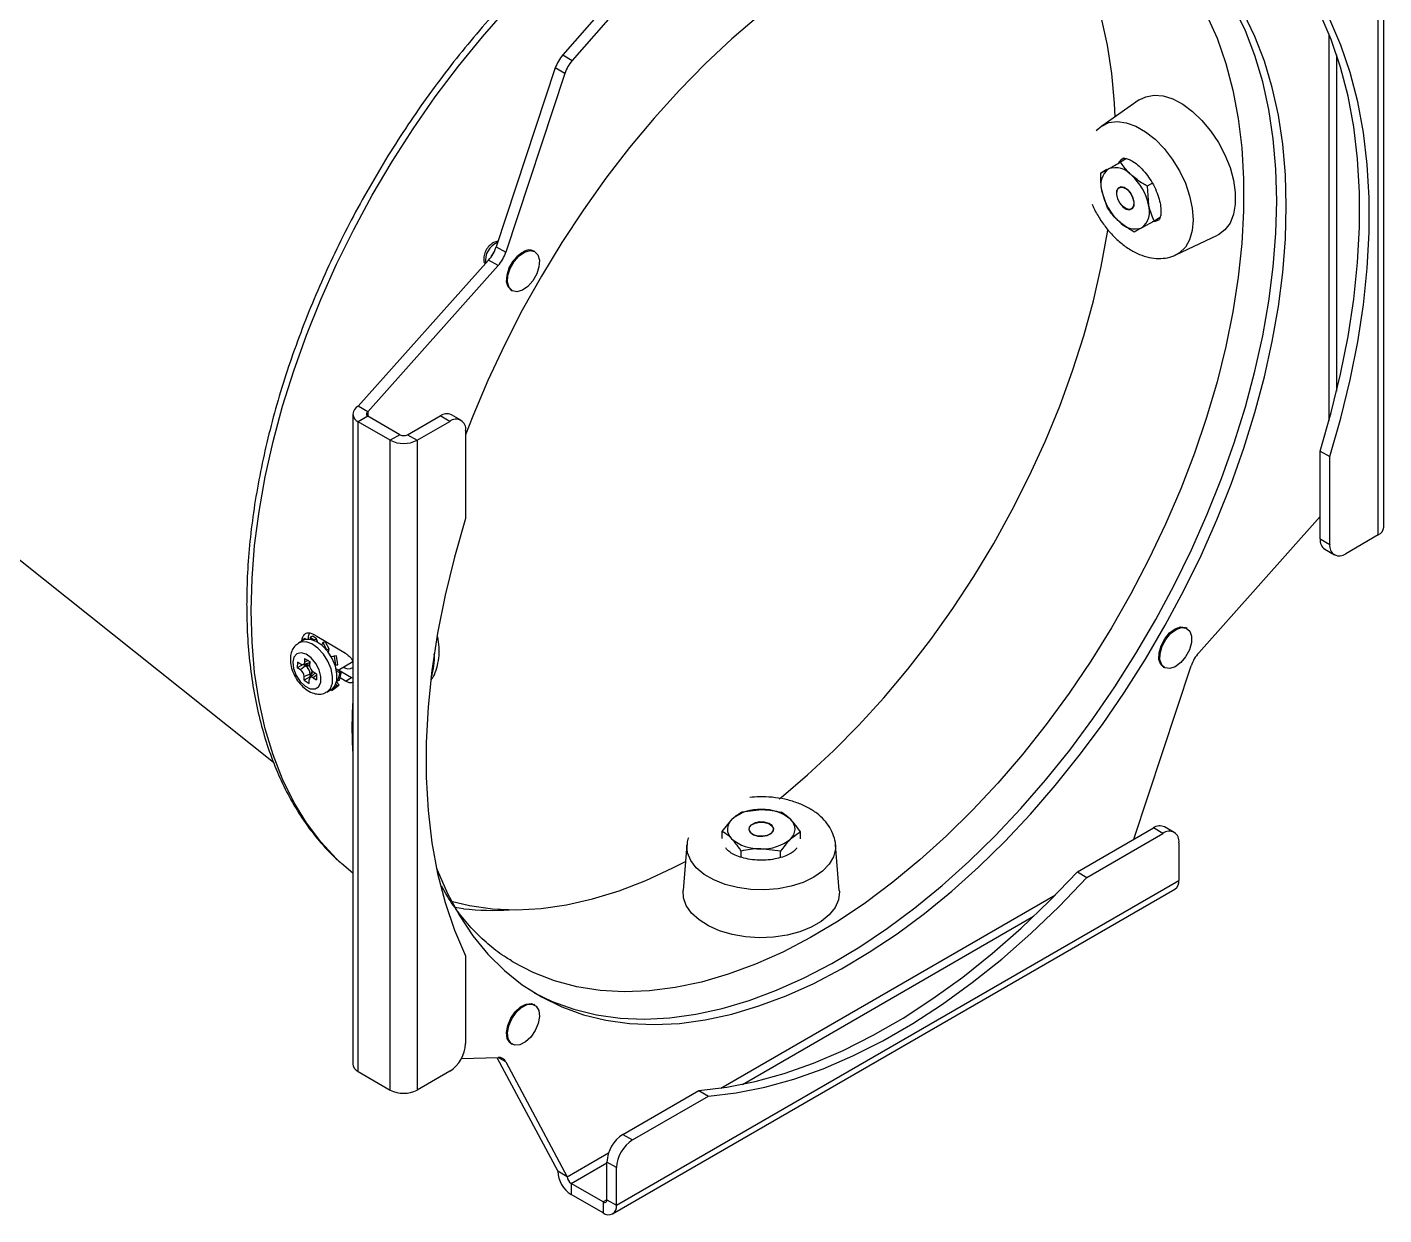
# Model space of a CAD drawing. Extents: x 8 to 113, y 0 to 87.
# Drawn here: x 25.15 to 32.65, y 57.91 to 64.47 of the extents above; entities that cross this region are included whole.
import ezdxf

# ---------------------------------------------------------------- set-up
doc = ezdxf.new("R2010")
doc.units = 0
doc.header["$MEASUREMENT"] = 0
doc.layers.add('OBJECT', color=7, linetype='CONTINUOUS')

msp = doc.modelspace()

# ---------------------------------------------------------------- linework, layer by layer
at = {"layer": 'OBJECT'}
for p, q in [((32.6526, 61.7078), (32.6526, 65.3006)), ((32.6219, 61.665), (32.6219, 65.2578)), ((28.467, 64.7266), (28.1101, 64.3182)), ((28.5199, 64.6961), (28.1631, 64.2876)), ((32.3497, 62.2963), (32.3497, 64.4345)), ((28.0691, 64.2465), (27.7423, 63.2577)), ((28.1221, 64.2159), (28.0691, 64.2465)), ((28.1101, 64.3182), (28.1631, 64.2876)), ((32.3921, 62.4601), (32.3921, 64.3197)), ((28.1221, 64.2159), (27.7953, 63.2272)), ((31.2996, 64.0695), (31.0917, 63.9251)), ((31.0919, 63.9248), (31.0615, 63.8986)), ((31.2298, 63.7454), (31.1959, 63.7259)), ((31.0864, 63.6656), (31.1293, 63.6889)), ((31.1202, 63.6851), (31.0864, 63.6656)), ((31.3721, 63.6097), (31.3433, 63.593)), ((31.3433, 63.593), (31.3504, 63.4896)), ((31.1243, 63.4724), (31.0935, 63.5621)), ((31.1235, 63.3383), (31.1259, 63.3532)), ((31.3812, 63.3999), (31.3146, 63.3629)), ((31.4151, 63.4194), (31.3812, 63.3999)), ((31.5026, 63.2135), (31.7315, 63.3212)), ((27.717, 63.2065), (27.7319, 63.2322)), ((27.7423, 63.2577), (27.7953, 63.2272)), ((27.9556, 63.2311), (27.9502, 63.2342)), ((27.7001, 63.1846), (26.9793, 62.3758)), ((27.7531, 63.154), (27.0322, 62.3453)), ((27.7531, 63.154), (27.7001, 63.1846)), ((27.8252, 63.0177), (27.8306, 63.0146)), ((27.0322, 62.3453), (26.9793, 62.3758)), ((26.9485, 62.333), (26.9485, 58.7402)), ((27.0322, 62.3208), (26.9793, 62.2902)), ((27.0322, 62.3453), (27.0322, 62.3208)), ((27.2091, 62.2187), (27.0322, 62.3208)), ((27.2515, 62.2187), (27.4318, 62.3228)), ((27.4848, 62.2922), (27.4318, 62.3228)), ((27.5473, 62.2984), (27.4943, 62.329)), ((26.9793, 58.6974), (26.9793, 62.2902)), ((27.1561, 62.1881), (26.9793, 62.2902)), ((27.3045, 62.1881), (27.4848, 62.2922)), ((27.5732, 62.2411), (27.5732, 61.7557)), ((24.2421, 62.2146), (26.5104, 60.4079)), ((27.2091, 62.2187), (27.1561, 62.1881)), ((27.1561, 58.5953), (27.1561, 62.1881)), ((27.2515, 62.2187), (27.3045, 62.1881)), ((27.3045, 62.1881), (27.3045, 58.5953)), ((32.3002, 62.128), (32.3532, 62.0974)), ((32.3002, 61.6425), (32.3002, 62.128)), ((32.3532, 61.612), (32.3532, 62.0974)), ((31.6288, 61.0134), (32.3002, 61.7667)), ((32.3002, 61.6425), (32.3532, 61.612)), ((32.6219, 61.665), (32.4416, 61.5609)), ((32.3261, 61.5853), (32.3791, 61.5547)), ((26.7271, 61.1048), (26.7133, 61.0995)), ((26.7133, 61.0995), (26.7144, 61.087)), ((26.7133, 61.0995), (26.7345, 61.0853)), ((26.7483, 61.0905), (26.7271, 61.1048)), ((31.5636, 61.1476), (31.5582, 61.1507)), ((26.6732, 61.0807), (26.6492, 61.0668)), ((26.6635, 61.075), (26.6714, 61.0853)), ((26.6714, 61.0853), (26.684, 61.0933)), ((26.6714, 61.0853), (26.6745, 61.0814)), ((26.6899, 61.0869), (26.684, 61.0933)), ((26.7345, 61.0853), (26.7483, 61.0905)), ((26.7345, 61.0853), (26.7359, 61.0807)), ((26.7563, 61.07), (26.7483, 61.0905)), ((26.7836, 61.0695), (26.7764, 61.0552)), ((26.7973, 61.0724), (26.7836, 61.0695)), ((26.7836, 61.0695), (26.8041, 61.0317)), ((26.8178, 61.0346), (26.7973, 61.0724)), ((26.806, 61.0713), (26.7998, 61.0677)), ((26.8041, 61.0317), (26.8032, 61.0283)), ((26.8041, 61.0317), (26.8178, 61.0346)), ((26.8136, 61.015), (26.8178, 61.0346)), ((26.6424, 60.9611), (26.6415, 60.929)), ((26.6746, 60.9478), (26.6415, 60.929)), ((26.66, 60.9503), (26.6424, 60.9611)), ((26.6737, 60.9475), (26.7051, 60.9575)), ((26.6876, 60.9401), (26.675, 60.9479)), ((26.6825, 60.9814), (26.6819, 60.9613)), ((26.7021, 60.9694), (26.6819, 60.9613)), ((26.6825, 60.9814), (26.7108, 60.964)), ((26.7054, 60.957), (26.7047, 60.9574)), ((26.708, 60.9539), (26.7139, 60.9496)), ((26.7108, 60.964), (26.7102, 60.9439)), ((26.8287, 60.9921), (26.8454, 60.9944)), ((26.8458, 60.9945), (26.83, 60.9898)), ((26.8582, 60.9961), (26.8458, 60.9945)), ((26.8458, 60.9945), (26.8536, 60.9451)), ((26.8506, 60.9437), (26.8611, 60.9461)), ((26.8536, 60.9451), (26.8508, 60.9443)), ((26.8536, 60.9451), (26.866, 60.9468)), ((26.866, 60.9468), (26.8582, 60.9961)), ((26.8674, 60.9174), (26.9485, 60.9642)), ((26.6591, 60.9182), (26.6415, 60.929)), ((26.6876, 60.9401), (26.6591, 60.9182)), ((26.6791, 60.861), (26.6796, 60.881)), ((26.7125, 60.8799), (26.6791, 60.861)), ((26.7129, 60.8943), (26.6796, 60.881)), ((26.7367, 60.8975), (26.7124, 60.8753)), ((26.7125, 60.8799), (26.7129, 60.8943)), ((26.7125, 60.8799), (26.7154, 60.8781)), ((26.7482, 60.8889), (26.7298, 60.8747)), ((26.7298, 60.8747), (26.7475, 60.8638)), ((26.7307, 60.9068), (26.7484, 60.896)), ((26.7369, 60.897), (26.7369, 60.8989)), ((26.7484, 60.896), (26.7475, 60.8638)), ((26.8567, 60.9242), (26.8866, 60.9052)), ((26.8762, 60.903), (26.8596, 60.91)), ((26.8762, 60.903), (26.8641, 60.8585)), ((26.8745, 60.8607), (26.8866, 60.9052)), ((26.8866, 60.9052), (26.8762, 60.903)), ((26.9078, 60.8569), (26.8783, 60.8746)), ((26.9078, 60.8569), (26.9424, 60.8762)), ((26.9424, 60.8762), (26.9485, 60.8737)), ((31.2699, 59.9822), (31.5866, 60.9403)), ((31.4332, 60.9341), (31.4386, 60.9311)), ((26.6791, 60.861), (26.7073, 60.8436)), ((26.7073, 60.8436), (26.7079, 60.8637)), ((26.8057, 60.7957), (26.8297, 60.8096)), ((26.8316, 60.805), (26.8288, 60.8091)), ((26.8632, 60.8301), (26.8316, 60.805)), ((26.8316, 60.805), (26.8399, 60.8091)), ((26.8399, 60.8091), (26.8716, 60.8342)), ((26.8632, 60.8301), (26.8546, 60.8393)), ((26.859, 60.8529), (26.8716, 60.8342)), ((26.8641, 60.8585), (26.8606, 60.8606)), ((26.8716, 60.8342), (26.8632, 60.8301)), ((26.8641, 60.8585), (26.8745, 60.8607)), ((26.9461, 60.5995), (26.9485, 60.7324)), ((26.9485, 60.4694), (26.9461, 60.5995)), ((29.1021, 60.1332), (29.2103, 60.1461)), ((28.9916, 60.0257), (29.0469, 60.0931)), ((30.957, 59.8015), (31.3775, 60.0442)), ((31.4304, 60.0137), (31.3775, 60.0442)), ((31.4929, 60.0199), (31.44, 60.0504)), ((28.9916, 59.9865), (28.9916, 60.0257)), ((29.4246, 60.0227), (29.3694, 59.9827)), ((29.4246, 59.9836), (29.4246, 60.0227)), ((31.01, 59.771), (31.4304, 60.0137)), ((28.7973, 59.951), (28.7761, 59.6988)), ((29.0977, 59.8819), (29.0977, 59.9167)), ((29.3142, 59.9152), (29.2059, 59.9296)), ((29.3142, 59.8808), (29.3142, 59.9152)), ((29.6401, 59.6988), (29.619, 59.951)), ((31.5188, 59.9626), (31.5188, 59.7544)), ((26.9485, 59.7948), (26.8865, 59.8474)), ((28.4075, 57.9583), (31.5188, 59.7544)), ((30.957, 59.8015), (31.01, 59.771)), ((28.3858, 57.9103), (31.4971, 59.7064)), ((28.9845, 58.6057), (30.8359, 59.6745)), ((27.5617, 59.5977), (27.5125, 59.6043)), ((29.1051, 58.6263), (30.7153, 59.5559)), ((27.5732, 59.338), (27.5732, 58.8525)), ((27.83, 59.3066), (27.8249, 59.3097)), ((27.9556, 59.0647), (27.9502, 59.0678)), ((27.8252, 58.8513), (27.8306, 58.8482)), ((27.5495, 58.7693), (27.7531, 58.776)), ((27.7458, 58.7757), (28.0823, 58.146)), ((27.7953, 58.7516), (27.753, 58.776)), ((26.9793, 58.6974), (27.1561, 58.5953)), ((27.4848, 58.6994), (27.3045, 58.5953)), ((27.7953, 58.7516), (28.1353, 58.1155)), ((28.443, 58.3502), (28.8634, 58.5929)), ((28.4959, 58.3196), (28.9164, 58.5623)), ((28.8634, 58.5929), (28.9164, 58.5623)), ((28.443, 58.3502), (28.4959, 58.3196)), ((28.1353, 58.1155), (28.3636, 58.2473)), ((28.1565, 58.0787), (28.3546, 58.1931)), ((28.4075, 58.1665), (28.3546, 58.1971)), ((28.3546, 57.9889), (28.3546, 58.1971)), ((28.4075, 57.9583), (28.4075, 58.1665)), ((28.1353, 58.1155), (28.0823, 58.146)), ((28.3334, 57.9766), (28.1565, 58.0787)), ((28.1565, 58.0787), (28.1565, 58.0176)), ((28.3334, 57.9155), (28.1565, 58.0176)), ((28.3546, 57.9889), (28.3334, 57.9766)), ((28.3334, 57.9766), (28.3334, 57.9155)), ((28.3546, 57.9889), (28.4075, 57.9583))]:
    msp.add_line(p, q, dxfattribs=at)
at = {"layer": 'OBJECT', "flags": 128}
for points in [[(32.1128, 63.4818), (32.1079, 63.6564), (32.0933, 63.8246), (32.069, 63.9858), (32.0352, 64.1394), (31.9919, 64.2847), (31.9393, 64.4211), (31.8777, 64.5481), (31.8073, 64.6652), (31.7283, 64.7719), (31.6412, 64.8677), (31.5462, 64.9524), (31.4437, 65.0255), (31.3342, 65.0867), (31.218, 65.1359), (31.0958, 65.1728), (30.9678, 65.1972), (30.8347, 65.2091), (30.697, 65.2084), (30.5553, 65.1952), (30.41, 65.1694), (30.3108, 65.1451)], [(31.1665, 63.977), (31.1631, 64.0519), (31.1485, 64.2162), (31.1241, 64.3734), (31.09, 64.5227), (31.0465, 64.6637), (30.9936, 64.7957), (30.9317, 64.918), (30.8609, 65.0303), (30.7816, 65.1319), (30.7085, 65.209)], [(32.0598, 63.5124), (32.0549, 63.6869), (32.0403, 63.8552), (32.0161, 64.0164), (31.9822, 64.1699), (31.9389, 64.3152), (31.8863, 64.4516), (31.8247, 64.5787), (31.7543, 64.6957), (31.6754, 64.8024), (31.5882, 64.8983), (31.4932, 64.9829), (31.3908, 65.0561), (31.3766, 65.0649)], [(29.5671, 64.8052), (29.499, 64.7608), (29.3463, 64.6529), (29.1949, 64.5347), (29.0456, 64.4067), (28.8988, 64.2693), (28.7553, 64.1231), (28.6155, 63.9686), (28.48, 63.8066), (28.3494, 63.6377), (28.2243, 63.4625), (28.105, 63.2817), (27.9921, 63.0961), (27.886, 62.9065), (27.7872, 62.7135), (27.6961, 62.518), (27.613, 62.3207), (27.5732, 62.2178)], [(26.3864, 61.2443), (26.3913, 61.4232), (26.4059, 61.607), (26.4303, 61.795), (26.4642, 61.9864), (26.5077, 62.1803), (26.5604, 62.3761), (26.6221, 62.5728), (26.6927, 62.7698), (26.7718, 62.9661), (26.8591, 63.161), (26.9542, 63.3537), (27.0568, 63.5433), (27.1664, 63.7292), (27.2825, 63.9104), (27.4048, 64.0864), (27.5327, 64.2563), (27.6656, 64.4195), (27.8031, 64.5753)], [(31.6718, 64.5407), (31.7297, 64.4108), (31.7783, 64.2716), (31.8175, 64.1236), (31.847, 63.9676), (31.8667, 63.804), (31.8766, 63.6336), (31.8766, 63.4572), (31.8667, 63.2754), (31.847, 63.089), (31.8175, 62.8989), (31.7783, 62.7057), (31.7297, 62.5104), (31.6718, 62.3137), (31.6049, 62.1164), (31.5292, 61.9194), (31.4451, 61.7236), (31.3529, 61.5297), (31.253, 61.3385), (31.1458, 61.1508), (31.0318, 60.9675), (30.9115, 60.7893), (30.7853, 60.617), (30.6538, 60.4512), (30.5176, 60.2927), (30.3771, 60.1421), (30.2331, 60.0001), (30.086, 59.8673), (29.9366, 59.7441), (29.7854, 59.6312), (29.6331, 59.5291), (29.4804, 59.438), (29.3277, 59.3585), (29.1759, 59.2908), (29.0255, 59.2352), (28.8772, 59.1921), (28.7316, 59.1614), (28.5893, 59.1435), (28.4509, 59.1383), (28.3169, 59.1459), (28.188, 59.1662), (28.0647, 59.1992), (27.9475, 59.2447), (27.8368, 59.3025), (27.83, 59.3066)], [(32.3002, 62.128), (32.3619, 62.3412), (32.4136, 62.5528), (32.4552, 62.7621), (32.4866, 62.9681), (32.5076, 63.17), (32.5181, 63.367), (32.5181, 63.5583), (32.5076, 63.7432), (32.4866, 63.9209), (32.4552, 64.0906), (32.4136, 64.2518), (32.3619, 64.4037), (32.3002, 64.5457)], [(32.3532, 62.0974), (32.4148, 62.3106), (32.4666, 62.5223), (32.5082, 62.7315), (32.5396, 62.9375), (32.5606, 63.1394), (32.5711, 63.3364), (32.5711, 63.5277), (32.5606, 63.7126), (32.5396, 63.8903), (32.5082, 64.06), (32.4666, 64.2212), (32.4148, 64.3731), (32.3532, 64.5151)], [(31.2996, 64.0695), (31.3353, 64.0876), (31.3811, 64.096), (31.4315, 64.0918), (31.4849, 64.0751), (31.5397, 64.0463), (31.594, 64.0064), (31.6462, 63.9567), (31.6945, 63.8989), (31.7373, 63.8347), (31.7734, 63.7662), (31.8015, 63.6956), (31.8208, 63.6252), (31.8306, 63.5572), (31.8306, 63.4939), (31.8208, 63.4373), (31.8015, 63.3891), (31.7734, 63.351), (31.7373, 63.3241), (31.7315, 63.3212)], [(31.0917, 63.9251), (31.0921, 63.9254), (31.1318, 63.9443), (31.1774, 63.9505), (31.2275, 63.944), (31.2802, 63.925), (31.3339, 63.894), (31.3867, 63.8521), (31.4367, 63.8009), (31.4824, 63.7419), (31.522, 63.6772), (31.5544, 63.6091), (31.5783, 63.5398), (31.593, 63.4717), (31.5979, 63.4071), (31.593, 63.3483), (31.5783, 63.2971), (31.5544, 63.2554), (31.522, 63.2246), (31.5017, 63.213)], [(31.2351, 63.5725), (31.2161, 63.5852), (31.198, 63.5888), (31.1836, 63.5828), (31.175, 63.5682), (31.1735, 63.5471), (31.1794, 63.5228), (31.1918, 63.499), (31.2088, 63.4792), (31.2277, 63.4666), (31.2458, 63.463), (31.2603, 63.4689), (31.2689, 63.4835), (31.2704, 63.5046), (31.2645, 63.5289), (31.2521, 63.5528), (31.2351, 63.5725)], [(31.2354, 63.5721), (31.2521, 63.5527), (31.2643, 63.5292), (31.2702, 63.5052), (31.2687, 63.4844), (31.2602, 63.47), (31.246, 63.4642), (31.2281, 63.4677), (31.2094, 63.4802), (31.1927, 63.4997), (31.1805, 63.5232), (31.1747, 63.5471), (31.1761, 63.5679), (31.1846, 63.5823), (31.1989, 63.5882), (31.2167, 63.5846), (31.2354, 63.5721)], [(27.9523, 59.1331), (28.052, 59.0852), (28.1713, 59.0421), (28.2965, 59.0114), (28.4271, 58.9933), (28.5625, 58.9877), (28.7023, 58.9946), (28.8459, 59.0142), (28.9926, 59.0462), (29.142, 59.0906), (29.2933, 59.1471), (29.4461, 59.2156), (29.5996, 59.2958), (29.7532, 59.3873), (29.9064, 59.4898), (30.0585, 59.6029), (30.209, 59.7261), (30.3571, 59.8589), (30.5023, 60.0008), (30.6441, 60.1512), (30.7817, 60.3095), (30.9148, 60.475), (31.0428, 60.6472), (31.1651, 60.8253), (31.2812, 61.0085), (31.3908, 61.1962), (31.4932, 61.3876), (31.5882, 61.582), (31.6754, 61.7785), (31.7543, 61.9763), (31.8247, 62.1747), (31.8863, 62.3728), (31.9389, 62.5699), (31.9822, 62.7652), (32.0161, 62.9579), (32.0403, 63.1471), (32.0549, 63.3322), (32.0598, 63.5124)], [(27.4121, 59.8215), (27.4152, 59.8134), (27.4723, 59.6816), (27.5383, 59.5595), (27.613, 59.4476), (27.6961, 59.3463), (27.7872, 59.256), (27.886, 59.177), (27.9921, 59.1098), (28.105, 59.0546), (28.2243, 59.0115), (28.3494, 58.9809), (28.48, 58.9627), (28.6155, 58.9571), (28.7553, 58.9641), (28.8988, 58.9836), (29.0456, 59.0156), (29.1949, 59.06), (29.3463, 59.1166), (29.499, 59.1851), (29.6525, 59.2652), (29.8062, 59.3568), (29.9594, 59.4593), (30.1115, 59.5723), (30.2619, 59.6955), (30.41, 59.8283), (30.5553, 59.9702), (30.697, 60.1206), (30.8347, 60.2789), (30.9678, 60.4444), (31.0958, 60.6166), (31.218, 60.7947), (31.3342, 60.9779), (31.4437, 61.1657), (31.5462, 61.3571), (31.6412, 61.5514), (31.7283, 61.7479), (31.8073, 61.9457), (31.8777, 62.1441), (31.9393, 62.3423), (31.9919, 62.5394), (32.0352, 62.7346), (32.069, 62.9273), (32.0933, 63.1165), (32.1079, 63.3016), (32.1128, 63.4818)], [(31.4096, 63.4077), (31.3871, 63.3978), (31.3701, 63.3958)], [(29.308, 60.2053), (29.318, 60.2134), (29.4644, 60.3372), (29.6083, 60.4705), (29.7489, 60.6128), (29.8859, 60.7634), (30.0185, 60.9216), (30.1461, 61.0869), (30.2683, 61.2585), (30.3846, 61.4356), (30.4943, 61.6175), (30.5971, 61.8034), (30.6925, 61.9926), (30.7801, 62.1842), (30.8596, 62.3774), (30.9305, 62.5713), (30.9926, 62.7652), (31.0456, 62.9582), (31.0893, 63.1495), (31.1235, 63.3383)], [(27.8252, 63.0177), (27.8082, 63.0355), (27.7998, 63.0648), (27.802, 63.1014), (27.8146, 63.141), (27.8359, 63.1788), (27.8636, 63.2102), (27.8941, 63.2314)], [(27.8994, 63.2283), (27.9292, 63.2369), (27.9546, 63.2316), (27.9726, 63.2133), (27.981, 63.184), (27.9788, 63.1474), (27.9662, 63.1078), (27.9448, 63.07), (27.9172, 63.0386), (27.8867, 63.0174), (27.8569, 63.0088), (27.8315, 63.0141), (27.8135, 63.0324), (27.8051, 63.0617), (27.8073, 63.0983), (27.8199, 63.1379), (27.8413, 63.1757), (27.8689, 63.2071), (27.8994, 63.2283)], [(27.5732, 61.7557), (27.5115, 61.5425), (27.4598, 61.3308), (27.4182, 61.1216), (27.3868, 60.9156), (27.3658, 60.7137), (27.3553, 60.5167), (27.3553, 60.3254), (27.3658, 60.1405), (27.3868, 59.9628), (27.4182, 59.7931), (27.4598, 59.6319), (27.5115, 59.48), (27.5732, 59.338)], [(26.8865, 59.8474), (26.8591, 59.8732), (26.7718, 59.9673), (26.6927, 60.0724), (26.6221, 60.1878), (26.5604, 60.3133), (26.5077, 60.4482), (26.4642, 60.592), (26.4303, 60.7442), (26.4059, 60.9041), (26.3913, 61.071), (26.3864, 61.2443)], [(26.7341, 61.1142), (26.7506, 61.1044), (26.9078, 61.0104)], [(31.4332, 60.9341), (31.4181, 60.9487), (31.4083, 60.9766), (31.4091, 61.0125), (31.4203, 61.052), (31.4406, 61.0903), (31.4675, 61.1228), (31.4978, 61.1457), (31.5279, 61.156), (31.5541, 61.1527), (31.5582, 61.1507)], [(31.4426, 60.929), (31.4235, 60.9456), (31.4137, 60.9736), (31.4144, 61.0094), (31.4256, 61.0489), (31.4459, 61.0872), (31.4728, 61.1197), (31.5032, 61.1426), (31.5333, 61.153), (31.5595, 61.1496), (31.5786, 61.133), (31.5884, 61.1051), (31.5877, 61.0692), (31.5765, 61.0297), (31.5562, 60.9914), (31.5293, 60.9589), (31.4989, 60.9361), (31.4688, 60.9257), (31.4426, 60.929)], [(26.8052, 60.7955), (26.8061, 60.796), (26.8255, 60.8155), (26.8363, 60.8453), (26.8373, 60.8827), (26.8287, 60.9245), (26.811, 60.9669), (26.7859, 61.0061), (26.7556, 61.0386), (26.7228, 61.0616), (26.6904, 61.0731), (26.6613, 61.0719), (26.6484, 61.0663)], [(26.8297, 60.8096), (26.8301, 60.8098), (26.8496, 60.8294), (26.8603, 60.8592), (26.8614, 60.8966), (26.8527, 60.9384), (26.835, 60.9808), (26.8099, 61.02), (26.7796, 61.0525), (26.7468, 61.0755), (26.7144, 61.0869), (26.6853, 61.0858), (26.6732, 61.0807)], [(26.6168, 60.9605), (26.6212, 60.9252), (26.6355, 60.8882), (26.6578, 60.8545), (26.6852, 60.8286), (26.7138, 60.814), (26.74, 60.8128), (26.76, 60.825), (26.7712, 60.849), (26.7721, 60.8816), (26.7627, 60.9184), (26.744, 60.9543), (26.7187, 60.9847), (26.6902, 61.0053), (26.6624, 61.0133), (26.6389, 61.0077), (26.623, 60.9893), (26.6168, 60.9605)], [(26.6819, 60.9613), (26.6814, 60.9569), (26.6801, 60.9531), (26.678, 60.9501), (26.6752, 60.9481), (26.6719, 60.9471), (26.6682, 60.9471), (26.6642, 60.9482), (26.66, 60.9503)], [(26.7298, 60.8747), (26.7256, 60.8768), (26.7216, 60.8779), (26.7179, 60.8779), (26.7146, 60.8769), (26.7119, 60.8748), (26.7098, 60.8719), (26.7084, 60.8681), (26.7079, 60.8637)], [(26.7415, 60.9002), (26.7395, 60.8994), (26.7367, 60.8975)], [(26.8705, 60.9191), (26.8885, 60.9084), (26.9424, 60.8762)], [(29.2683, 60.0574), (29.2508, 60.0692), (29.2268, 60.0762), (29.1999, 60.0774), (29.1743, 60.0726), (29.1539, 60.0625), (29.1417, 60.0486), (29.1396, 60.0331), (29.148, 60.0184), (29.1655, 60.0066), (29.1895, 59.9995), (29.2163, 59.9983), (29.2419, 60.0031), (29.2624, 60.0133), (29.2746, 60.0271), (29.2766, 60.0426), (29.2683, 60.0574)], [(29.2674, 60.0565), (29.2756, 60.042), (29.2736, 60.0267), (29.2616, 60.013), (29.2414, 60.0031), (29.2162, 59.9983), (29.1898, 59.9995), (29.1661, 60.0064), (29.1488, 60.0181), (29.1406, 60.0326), (29.1427, 60.0479), (29.1547, 60.0616), (29.1748, 60.0715), (29.2, 60.0763), (29.2265, 60.0751), (29.2502, 60.0682), (29.2674, 60.0565)], [(29.619, 59.9509), (29.619, 59.9286), (29.6086, 59.8852), (29.5844, 59.8436), (29.5475, 59.8054), (29.499, 59.7716), (29.4406, 59.7436), (29.3743, 59.7223), (29.3023, 59.7084), (29.2271, 59.7023), (29.1513, 59.7044), (29.0774, 59.7144), (29.008, 59.7321), (28.9453, 59.7569), (28.8917, 59.7878), (28.8488, 59.824), (28.8181, 59.8641), (28.8007, 59.9067), (28.7972, 59.9497)], [(27.4934, 59.6397), (27.5942, 59.6154), (27.7218, 59.5973), (27.8543, 59.5919), (27.9911, 59.5992), (28.1318, 59.6191), (28.2756, 59.6517), (28.4219, 59.6966), (28.5702, 59.7539), (28.7197, 59.8231), (28.7896, 59.8593)], [(28.8634, 58.5929), (29.0172, 58.6105), (29.1746, 58.6417), (29.335, 58.6861), (29.4977, 58.7438), (29.662, 58.8145), (29.8274, 58.8978), (29.9931, 58.9934), (30.1584, 59.101), (30.3228, 59.2202), (30.4855, 59.3503), (30.6458, 59.491), (30.8032, 59.6416), (30.957, 59.8015)], [(28.9164, 58.5623), (29.0702, 58.58), (29.2276, 58.6111), (29.3879, 58.6556), (29.5506, 58.7133), (29.715, 58.7839), (29.8803, 58.8672), (30.046, 58.9629), (30.2114, 59.0705), (30.3757, 59.1896), (30.5384, 59.3197), (30.6988, 59.4604), (30.8562, 59.611), (31.01, 59.771)], [(29.6401, 59.6988), (29.6405, 59.6924), (29.6353, 59.6477), (29.6164, 59.6043), (29.5843, 59.5635), (29.5401, 59.5267), (29.4853, 59.4951), (29.4216, 59.4696), (29.351, 59.4511), (29.2758, 59.4402), (29.1984, 59.4371), (29.1214, 59.4422), (29.0471, 59.455), (28.978, 59.4754), (28.9163, 59.5025), (28.864, 59.5355), (28.8228, 59.5734), (28.7939, 59.615), (28.7784, 59.6588), (28.7761, 59.6988)], [(27.8252, 58.8513), (27.817, 58.8575), (27.8031, 58.8811), (27.7995, 58.9141), (27.8064, 58.9527), (27.8232, 58.992), (27.8477, 59.0275), (27.8771, 59.0547), (27.9078, 59.0705), (27.936, 59.0729), (27.9502, 59.0678)], [(27.8224, 58.8544), (27.8085, 58.878), (27.8048, 58.911), (27.8118, 58.9496), (27.8285, 58.989), (27.8531, 59.0244), (27.8824, 59.0517), (27.9131, 59.0674), (27.9413, 59.0698), (27.9637, 59.0585), (27.9776, 59.035), (27.9813, 59.0019), (27.9744, 58.9633), (27.9576, 58.924), (27.933, 58.8885), (27.9037, 58.8613), (27.873, 58.8455), (27.8448, 58.8431), (27.8224, 58.8544)]]:
    msp.add_lwpolyline(points, dxfattribs=at)
at = {"layer": 'OBJECT'}
for centre, radius, start, end in [((28.27, 64.1793), 0.2118, 139.01621, 161.50823), ((28.3229, 64.1488), 0.2118, 139.01621, 161.50823), ((31.2439, 63.685), 0.0695, 115.63183, 148.04311), ((31.2009, 63.6002), 0.114, 128.94217, 199.50611), ((31.1671, 63.5771), 0.118, 39.80305, 108.67174), ((31.0491, 63.4262), 0.3079, 11.88542, 47.34267), ((31.3947, 63.6255), 0.3079, 191.88527, 227.34282), ((31.2429, 63.4515), 0.114, 308.94217, 19.50611), ((31.2768, 63.4747), 0.118, 219.80308, 288.6717), ((27.7921, 63.1812), 0.1098, 112.18629, 188.03194), ((27.5417, 63.3248), 0.2116, 318.48457, 341.51535), ((27.5947, 63.2942), 0.2116, 318.48457, 341.51535), ((27.9769, 63.0745), 0.1754, 116.58121, 183.42411), ((27.9245, 63.1849), 0.0556, 62.48428, 123.16389), ((26.9955, 62.333), 0.0458, 110.78308, 249.21637), ((27.0369, 62.333), 0.0131, 110.78325, 249.21481), ((27.4684, 62.2717), 0.0629, 65.69282, 125.61783), ((27.5193, 62.2499), 0.0546, 350.78598, 129.2035), ((27.2303, 62.3313), 0.1612, 242.60974, 297.39007), ((27.2303, 62.2596), 0.0461, 242.61048, 297.38888), ((32.6001, 61.7131), 0.0528, 294.37642, 354.30352), ((32.3605, 61.6353), 0.0607, 173.20324, 235.48482), ((32.4071, 61.6032), 0.0546, 170.78582, 309.20343), ((26.7012, 60.9695), 0.0126, 287.80596, 318.56192), ((26.7562, 60.9452), 0.0461, 181.50954, 236.33953), ((27.0838, 60.9835), 0.3165, 340.50391, 4.16254), ((31.7872, 60.8732), 0.2116, 138.48448, 161.51552), ((26.6336, 60.8798), 0.0461, 1.512, 56.33707), ((26.656, 60.8928), 0.0569, 1.51073, 56.3388), ((26.9224, 60.9766), 0.0516, 237.4985, 300.45982), ((29.1972, 59.9081), 0.2383, 86.83895, 129.10479), ((29.2208, 59.9136), 0.2328, 49.62403, 92.57974), ((29.0929, 60.038), 0.0718, 129.92076, 227.76365), ((29.3233, 60.0377), 0.0718, 309.92123, 47.76318), ((31.4141, 59.9931), 0.0629, 65.69397, 125.61712), ((29.1955, 60.1622), 0.2328, 229.624, 272.57977), ((29.2191, 60.1676), 0.2383, 266.83895, 309.10479), ((31.4649, 59.9714), 0.0546, 350.78621, 129.20327), ((31.4667, 59.7491), 0.0524, 305.44097, 5.87172), ((27.7192, 60.9966), 1.4078, 263.57425, 273.91068), ((27.9769, 58.9081), 0.1754, 116.58104, 183.42429), ((27.3813, 58.8612), 0.1921, 302.60541, 357.39459), ((27.7556, 58.7316), 0.0445, 26.73709, 93.25215), ((27.001, 58.7455), 0.0528, 185.6948, 245.62483), ((27.2303, 58.7385), 0.1612, 242.60974, 297.39007), ((28.5465, 58.1884), 0.1921, 122.6055, 177.39442), ((28.5994, 58.1578), 0.1921, 122.6055, 177.39442), ((28.2434, 58.1534), 0.1612, 182.60523, 237.39459), ((28.1814, 58.1176), 0.0461, 182.60435, 237.39501), ((28.3417, 57.9868), 0.0131, 230.79554, 9.21327), ((28.3623, 57.951), 0.0458, 230.79651, 9.21368)]:
    msp.add_arc(centre, radius, start, end, dxfattribs=at)
for points, knots in [([(29.281, 65.6156), (29.2394, 65.6026), (29.1498, 65.5744), (29.0107, 65.5178), (28.8645, 65.4488), (28.718, 65.3689), (28.5718, 65.279), (28.4264, 65.1791), (28.2823, 65.0698), (28.1402, 64.9515), (28.0004, 64.8246), (27.8635, 64.6895), (27.73, 64.5469), (27.6003, 64.3972), (27.4749, 64.241), (27.3542, 64.0789), (27.2388, 63.9114), (27.129, 63.7392), (27.0251, 63.5629), (26.9277, 63.3831), (26.837, 63.2005), (26.7534, 63.0158), (26.6771, 62.8296), (26.6085, 62.6426), (26.5479, 62.4555), (26.4954, 62.2689), (26.4512, 62.0835), (26.4156, 61.9001), (26.3887, 61.7192), (26.3707, 61.5416), (26.3627, 61.3953), (26.362, 61.3091), (26.3617, 61.2796)], [0, 0, 0, 0, 0.029489, 0.063517, 0.097577, 0.131653, 0.165733, 0.199808, 0.233873, 0.267927, 0.301968, 0.335996, 0.370013, 0.404019, 0.438016, 0.472006, 0.50599, 0.53997, 0.573949, 0.607928, 0.641909, 0.675893, 0.709883, 0.74388, 0.777886, 0.811903, 0.845934, 0.879978, 0.914039, 0.948115, 0.982208, 1, 1, 1, 1]), ([(31.1293, 63.6889), (31.1306, 63.6896), (31.1492, 63.6999), (31.1734, 63.7133), (31.1959, 63.7259)], [0, 0, 0, 0, 0.0701978, 1, 1, 1, 1]), ([(31.2577, 63.6526), (31.2512, 63.6588), (31.2269, 63.6816), (31.209, 63.7072), (31.1959, 63.7259)], [0, 0, 0, 0, 0.26863, 1, 1, 1, 1]), ([(31.2135, 63.7475), (31.2134, 63.7475), (31.2128, 63.7472), (31.2166, 63.7482), (31.2311, 63.7458), (31.2546, 63.736), (31.2836, 63.7169), (31.3145, 63.6889), (31.345, 63.653), (31.3725, 63.6112), (31.3948, 63.5661), (31.4105, 63.521), (31.4188, 63.4796), (31.4201, 63.4452), (31.4163, 63.4209), (31.4106, 63.4086), (31.4099, 63.408), (31.4096, 63.4078)], [0, 0, 0, 0, 0.010613, 0.080645, 0.146334, 0.215366, 0.284517, 0.355247, 0.42789, 0.501884, 0.576425, 0.650528, 0.723271, 0.794108, 0.863191, 0.932349, 1, 1, 1, 1]), ([(31.0935, 63.5621), (31.093, 63.5644), (31.0868, 63.5971), (31.0866, 63.6326), (31.0864, 63.6656)], [0, 0, 0, 0, 0.070196, 1, 1, 1, 1]), ([(31.3433, 63.593), (31.3353, 63.5976), (31.3043, 63.6152), (31.2776, 63.6367), (31.2577, 63.6526)], [0, 0, 0, 0, 0.257551, 1, 1, 1, 1]), ([(31.0388, 63.4938), (31.0424, 63.485), (31.0552, 63.4545), (31.0851, 63.405), (31.1273, 63.3474), (31.1758, 63.2963), (31.229, 63.2532), (31.2844, 63.2209), (31.3397, 63.2005), (31.3929, 63.1914), (31.4436, 63.1943), (31.4803, 63.202), (31.4976, 63.212), (31.5007, 63.2138)], [0, 0, 0, 0, 0.043633, 0.152465, 0.261648, 0.371646, 0.483158, 0.596699, 0.699231, 0.796835, 0.889789, 0.97987, 1, 1, 1, 1]), ([(31.1861, 63.3991), (31.1796, 63.4053), (31.1553, 63.4281), (31.1374, 63.4537), (31.1243, 63.4724)], [0, 0, 0, 0, 0.268641, 1, 1, 1, 1]), ([(31.3504, 63.4896), (31.3508, 63.4873), (31.3574, 63.4548), (31.3697, 63.4263), (31.3812, 63.3999)], [0, 0, 0, 0, 0.070196, 1, 1, 1, 1]), ([(31.2717, 63.3395), (31.2637, 63.3441), (31.2327, 63.3617), (31.206, 63.3832), (31.1861, 63.3991)], [0, 0, 0, 0, 0.257553, 1, 1, 1, 1]), ([(31.3146, 63.3629), (31.3133, 63.3622), (31.295, 63.3521), (31.2829, 63.3456), (31.2717, 63.3395)], [0, 0, 0, 0, 0.070205, 1, 1, 1, 1]), ([(27.752, 63.2869), (27.7482, 63.2868), (27.7398, 63.2866), (27.7269, 63.2811), (27.7103, 63.2707), (27.6925, 63.2516), (27.6776, 63.2238), (27.6721, 63.1956), (27.6734, 63.1743), (27.6793, 63.1651), (27.6807, 63.1629)], [0, 0, 0, 0, 0.072675, 0.160392, 0.264576, 0.43574, 0.611043, 0.790796, 0.948747, 1, 1, 1, 1]), ([(26.3617, 61.2796), (26.362, 61.25), (26.3627, 61.1642), (26.3708, 61.0262), (26.389, 60.8679), (26.4163, 60.7161), (26.4526, 60.5712), (26.4976, 60.4338), (26.5514, 60.3046), (26.6136, 60.184), (26.6838, 60.0725), (26.7624, 59.9714), (26.8274, 59.8989), (26.8685, 59.8637), (26.8783, 59.8553)], [0, 0, 0, 0, 0.048899, 0.141643, 0.234419, 0.327175, 0.419873, 0.512462, 0.604878, 0.697052, 0.788913, 0.880407, 0.971507, 1, 1, 1, 1]), ([(26.6685, 61.0792), (26.6684, 61.0808), (26.6677, 61.0914), (26.6737, 61.1063), (26.6863, 61.1206), (26.705, 61.1251), (26.7218, 61.1211), (26.7317, 61.1156), (26.7341, 61.1142)], [0, 0, 0, 0, 0.0397599, 0.2609138, 0.4821009, 0.7033604, 0.9246231, 1, 1, 1, 1]), ([(26.7092, 61.1225), (26.7077, 61.1199), (26.7027, 61.1117), (26.7009, 61.0986), (26.7029, 61.0885), (26.703, 61.0877)], [0, 0, 0, 0, 0.2965996, 0.9468879, 1, 1, 1, 1]), ([(27.3837, 60.8657), (27.3872, 60.8706), (27.4006, 60.8895), (27.4148, 60.9293), (27.4261, 60.9841), (27.4281, 61.0424), (27.422, 61.0828), (27.419, 61.102)], [0, 0, 0, 0, 0.077044, 0.298963, 0.531891, 0.777074, 1, 1, 1, 1]), ([(26.6483, 61.0654), (26.6406, 61.06), (26.6244, 61.0487), (26.6097, 61.0213), (26.6042, 60.9977), (26.6035, 60.9836), (26.6034, 60.9806)], [0, 0, 0, 0, 0.2809739, 0.5926239, 0.9142648, 1, 1, 1, 1]), ([(26.6034, 60.9806), (26.6035, 60.9731), (26.6038, 60.9524), (26.6124, 60.9169), (26.6306, 60.8765), (26.6564, 60.8399), (26.6881, 60.8099), (26.7224, 60.7904), (26.7566, 60.783), (26.785, 60.785), (26.7992, 60.7935), (26.8045, 60.7966)], [0, 0, 0, 0, 0.072123, 0.199212, 0.326392, 0.454071, 0.58396, 0.7185, 0.831742, 0.937695, 1, 1, 1, 1]), ([(26.6749, 60.9479), (26.6757, 60.9482), (26.6773, 60.9487), (26.6803, 60.9491), (26.687, 60.9491), (26.6979, 60.9473), (26.7059, 60.9443), (26.7104, 60.9426)], [0, 0, 0, 0, 0.061777, 0.130237, 0.210519, 0.547915, 1, 1, 1, 1]), ([(26.7045, 60.9573), (26.7049, 60.9571), (26.7072, 60.956), (26.709, 60.9544), (26.7105, 60.953)], [0, 0, 0, 0, 0.183769, 1, 1, 1, 1]), ([(26.705, 60.9573), (26.705, 60.9573), (26.705, 60.9572), (26.7054, 60.9569), (26.706, 60.9566), (26.7066, 60.9562), (26.7073, 60.9558), (26.7078, 60.9555), (26.708, 60.9553)], [0, 0, 0, 0, 0.309905, 0.557791, 0.66465, 0.768216, 0.877178, 1, 1, 1, 1]), ([(26.9078, 61.0104), (26.9131, 61.0067), (26.9257, 60.9979), (26.9402, 60.9824), (26.9469, 60.9702), (26.9485, 60.9673)], [0, 0, 0, 0, 0.357498, 0.844716, 1, 1, 1, 1]), ([(26.6876, 60.9401), (26.6887, 60.9406), (26.691, 60.9414), (26.6954, 60.942), (26.7003, 60.9421), (26.7058, 60.9417), (26.709, 60.9408), (26.7107, 60.9404)], [0, 0, 0, 0, 0.144531, 0.303609, 0.494867, 0.728698, 1, 1, 1, 1]), ([(26.7125, 60.8799), (26.7131, 60.8804), (26.7144, 60.8816), (26.7163, 60.8839), (26.7199, 60.8895), (26.7236, 60.8976), (26.7252, 60.904), (26.7259, 60.9069)], [0, 0, 0, 0, 0.073797, 0.155556, 0.251462, 0.654489, 1, 1, 1, 1]), ([(26.7129, 60.8943), (26.7138, 60.895), (26.7158, 60.8966), (26.7187, 60.9), (26.7213, 60.904), (26.7237, 60.9081), (26.7246, 60.9106), (26.7249, 60.9116)], [0, 0, 0, 0, 0.1597113, 0.3355126, 0.5468509, 0.8052278, 1, 1, 1, 1]), ([(26.737, 60.9019), (26.737, 60.9016), (26.737, 60.901), (26.737, 60.9003), (26.7369, 60.8997), (26.7369, 60.899), (26.7369, 60.8985), (26.737, 60.8983), (26.7371, 60.8983), (26.7371, 60.8983)], [0, 0, 0, 0, 0.103838, 0.197357, 0.287365, 0.380958, 0.597875, 0.870697, 1, 1, 1, 1]), ([(26.9526, 60.8522), (26.9489, 60.8503), (26.9399, 60.8456), (26.9236, 60.8486), (26.9121, 60.8547), (26.9078, 60.8569)], [0, 0, 0, 0, 0.3132169, 0.7470941, 1, 1, 1, 1]), ([(29.619, 59.9507), (29.619, 59.9508), (29.6197, 59.9679), (29.6097, 60.0012), (29.5893, 60.0476), (29.5573, 60.0896), (29.516, 60.127), (29.465, 60.1593), (29.4054, 60.1854), (29.3393, 60.2043), (29.2692, 60.215), (29.2035, 60.2183), (29.1625, 60.2144), (29.145, 60.2128)], [0, 0, 0, 0, 0.000953, 0.094331, 0.186756, 0.281316, 0.380431, 0.484838, 0.593034, 0.702341, 0.811288, 0.919895, 1, 1, 1, 1]), ([(29.0469, 60.0931), (29.0482, 60.0943), (29.0668, 60.1123), (29.0851, 60.1231), (29.1021, 60.1332)], [0, 0, 0, 0, 0.070197, 1, 1, 1, 1]), ([(29.2103, 60.1461), (29.2129, 60.1461), (29.2494, 60.1456), (29.2853, 60.1384), (29.3186, 60.1317)], [0, 0, 0, 0, 0.070197, 1, 1, 1, 1]), ([(29.3716, 60.0909), (29.3668, 60.0956), (29.3488, 60.1133), (29.3313, 60.1239), (29.3186, 60.1317)], [0, 0, 0, 0, 0.268631, 1, 1, 1, 1]), ([(29.4246, 60.0227), (29.4202, 60.0294), (29.4029, 60.0552), (29.3849, 60.0757), (29.3716, 60.0909)], [0, 0, 0, 0, 0.2575496, 1, 1, 1, 1]), ([(28.8055, 59.9896), (28.8022, 59.9799), (28.7977, 59.9666), (28.7981, 59.9527), (28.7982, 59.949)], [0, 0, 0, 0, 0.733033, 1, 1, 1, 1]), ([(29.0447, 59.9848), (29.0398, 59.9896), (29.0219, 60.0073), (29.0044, 60.0179), (28.9916, 60.0257)], [0, 0, 0, 0, 0.268641, 1, 1, 1, 1]), ([(29.0977, 59.9167), (29.0932, 59.9233), (29.076, 59.9491), (29.058, 59.9696), (29.0447, 59.9848)], [0, 0, 0, 0, 0.257552, 1, 1, 1, 1]), ([(29.3694, 59.9827), (29.3681, 59.9814), (29.3495, 59.963), (29.3312, 59.9383), (29.3142, 59.9152)], [0, 0, 0, 0, 0.070197, 1, 1, 1, 1]), ([(29.4041, 59.9337), (29.4042, 59.9339), (29.4043, 59.9346), (29.4009, 59.9275), (29.3869, 59.9137), (29.3611, 59.8974), (29.326, 59.8829), (29.2831, 59.8718), (29.2348, 59.8657), (29.1842, 59.8656), (29.135, 59.8714), (29.0908, 59.8826), (29.0547, 59.8976), (29.0292, 59.9139), (29.0153, 59.9276), (29.0119, 59.9345), (29.0121, 59.934), (29.0121, 59.9339)], [0, 0, 0, 0, 0.037264, 0.105447, 0.17727, 0.246064, 0.315749, 0.387352, 0.460672, 0.534999, 0.609501, 0.683075, 0.754998, 0.824949, 0.893675, 0.963629, 1, 1, 1, 1]), ([(29.2059, 59.9296), (29.2034, 59.9296), (29.1668, 59.9297), (29.131, 59.923), (29.0977, 59.9167)], [0, 0, 0, 0, 0.070204, 1, 1, 1, 1]), ([(27.8261, 59.3105), (27.8165, 59.316), (27.7746, 59.3398), (27.7068, 59.3927), (27.6231, 59.4693), (27.5472, 59.5571), (27.486, 59.6409), (27.4532, 59.6996), (27.4407, 59.722)], [0, 0, 0, 0, 0.061353, 0.266857, 0.471598, 0.674654, 0.875581, 1, 1, 1, 1])]:
    msp.add_open_spline(points, degree=3, knots=knots, dxfattribs=at)

doc.saveas('drawing.dxf')
